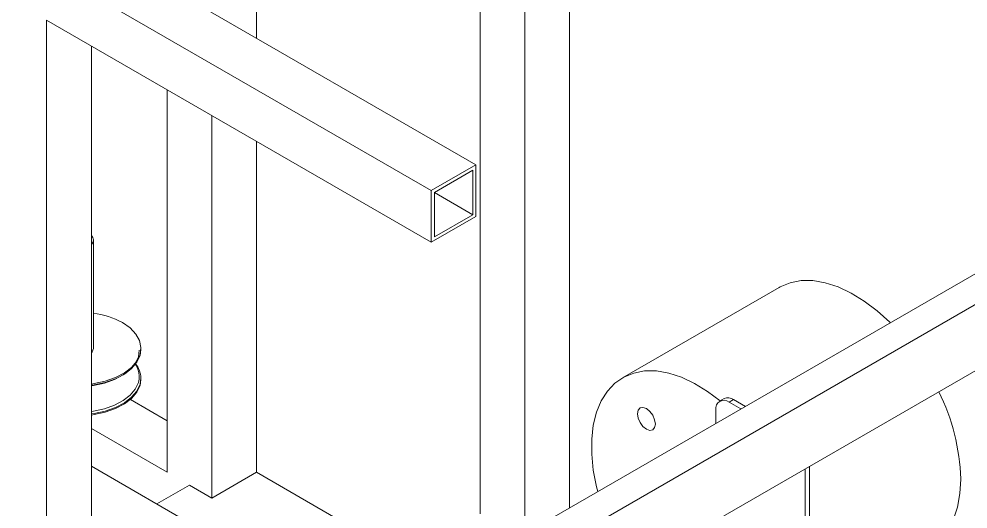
# Model space of a CAD drawing. Header units: millimetres. Extents: x -250 to 3947, y -1468 to 870.
# Drawn here: x 539.7 to 614.7, y 239.9 to 278.7 of the extents above; entities that cross this region are included whole.
import ezdxf

# ---------------------------------------------------------------- set-up
doc = ezdxf.new("R2010")
doc.units = ezdxf.units.MM

msp = doc.modelspace()

# ---------------------------------------------------------------- linework, layer by layer
at = {"color": 7, "linetype": 'Continuous', "lineweight": 15}
for p, q in [((572.3097, 265.0834), (490.9924, 312.0269)), ((579.711, 299.4391), (579.711, 238.5127)), ((583.2465, 297.9297), (583.2465, 240.0046)), ((576.1754, 297.3981), (576.1754, 239.5164)), ((558.4978, 287.193), (558.4978, 277.1389)), ((575.8452, 267.1244), (549.7897, 282.1659)), ((572.3097, 261.0007), (541.9041, 278.5535)), ((541.9041, 278.5535), (541.9041, 230.8237)), ((545.4396, 276.5124), (545.4396, 229.9001)), ((551.4267, 273.0562), (551.4267, 242.8102)), ((554.9622, 271.0152), (554.9622, 240.7692)), ((558.4978, 268.9741), (558.4978, 242.8102)), ((575.8452, 267.1244), (572.3097, 265.0834)), ((575.8452, 263.0417), (575.8452, 267.1244)), ((575.5977, 266.6958), (572.5572, 264.9405)), ((575.5977, 263.1846), (575.5977, 266.6958)), ((580.461, 238.3966), (629.9585, 266.9709)), ((583.7813, 237.8826), (633.2788, 266.4569)), ((572.3097, 265.0834), (572.3097, 261.0007)), ((572.5572, 264.9405), (572.5572, 261.4294)), ((575.5977, 263.1846), (572.5572, 264.9399)), ((572.3097, 261.0007), (575.8452, 263.0417)), ((572.5572, 261.4294), (575.5977, 263.1846)), ((588.0082, 235.086), (634.4935, 261.9215)), ((545.6056, 252.6077), (545.6056, 261.1814)), ((599.8134, 257.4311), (587.4391, 250.2875)), ((549.3556, 252.5195), (549.3556, 252.6077)), ((549.3556, 250.1581), (549.3556, 250.2463)), ((548.5267, 248.5664), (551.4267, 246.8922)), ((595.4621, 248.6384), (595.1085, 248.4343)), ((596.212, 248.5642), (595.8585, 248.3601)), ((595.8585, 248.3601), (596.7893, 247.8227)), ((596.212, 248.5642), (597.1428, 248.0268)), ((594.7978, 246.6731), (594.7978, 247.7476)), ((545.4396, 246.2665), (551.4267, 242.8102)), ((557.3704, 236.4085), (545.4396, 243.296)), ((601.8689, 219.5242), (601.8689, 243.0876)), ((602.2224, 243.2917), (602.2224, 219.5228)), ((554.9622, 240.7692), (558.4978, 242.8102)), ((558.4978, 242.8102), (569.1179, 236.6793)), ((553.1945, 241.7897), (550.6217, 240.3044)), ((553.1945, 241.7897), (554.9622, 240.7692))]:
    msp.add_line(p, q, dxfattribs=at)
at = {"color": 7, "linetype": 'Continuous', "lineweight": 15, "flags": 128}
for points in [[(608.5932, 254.637), (608.5522, 254.6775), (607.5566, 255.5794), (606.5337, 256.3532), (605.4991, 256.9873), (604.4683, 257.4721), (603.4571, 257.8001), (602.4808, 257.9664), (601.5542, 257.9685), (600.6913, 257.8064), (599.9052, 257.4825), (599.8134, 257.4311)], [(547.8912, 254.6487), (548.4964, 254.2256), (548.9519, 253.7439), (549.2414, 253.2213), (549.3542, 252.6764), (549.2864, 252.129), (549.0404, 251.599), (548.625, 251.1054), (548.0554, 250.6661), (547.352, 250.297), (546.5403, 250.0114), (545.6497, 249.8196), (545.4396, 249.7899)], [(545.4396, 252.2484), (545.5105, 252.3316), (545.6056, 252.6077)], [(549.2201, 252.4699), (549.2203, 252.4645), (549.1543, 251.9319), (548.9149, 251.416), (548.5107, 250.9356), (547.9563, 250.5081), (547.2718, 250.1489), (546.4818, 249.8709), (545.6151, 249.6843), (545.4396, 249.6592)], [(595.153, 248.46), (594.1593, 249.2097), (593.1247, 249.8438), (592.094, 250.3285), (591.0828, 250.6565), (590.1065, 250.8228), (589.1798, 250.8249), (588.3169, 250.6628), (587.5308, 250.3389), (586.8335, 249.8581), (586.2354, 249.2278), (585.7457, 248.4573), (585.3717, 247.5586), (585.1192, 246.5451), (584.992, 245.4322), (584.992, 244.2369), (585.1192, 242.9772), (585.3717, 241.6722), (585.4681, 241.2871)], [(549.2108, 250.1802), (549.1543, 249.9023), (548.9149, 249.3864), (548.5107, 248.906), (547.9563, 248.4785), (547.2718, 248.1193), (546.4818, 247.8413), (545.6151, 247.6547), (545.4396, 247.6296)], [(549.3556, 250.1581), (549.2864, 249.6794), (549.0404, 249.1494), (548.625, 248.6558), (548.0554, 248.2165), (547.352, 247.8474), (546.5403, 247.5618), (545.6497, 247.37), (545.4396, 247.3403)], [(590.0248, 246.6243), (589.971, 246.9679), (589.8177, 247.3213), (589.5883, 247.6307), (589.3177, 247.849), (589.0471, 247.9431), (588.8177, 247.8985), (588.6644, 247.7221), (588.6106, 247.4407), (588.6644, 247.0972), (588.8177, 246.7438), (589.0471, 246.4343), (589.3177, 246.216), (589.5883, 246.1219), (589.8177, 246.1665), (589.971, 246.3429), (590.0248, 246.6243)], [(611.7025, 236.8365), (611.9712, 237.0063), (612.6201, 237.5629), (613.1651, 238.2647), (613.5977, 239.1008), (613.9115, 240.0588), (614.1017, 241.124), (614.1655, 242.2802)]]:
    msp.add_lwpolyline(points, dxfattribs=at)
at = {"color": 8, "linetype": 'Continuous', "lineweight": 15, "flags": 128}
for points in [[(549.3556, 252.5195), (549.2864, 252.0408), (549.0404, 251.5108), (548.625, 251.0172), (548.0554, 250.5779), (547.352, 250.2088), (546.5403, 249.9231), (545.6497, 249.7314), (545.4396, 249.7017)], [(549.3556, 250.2463), (549.2864, 249.7677), (549.0404, 249.2376), (548.625, 248.744), (548.0554, 248.3047), (547.352, 247.9356), (546.5403, 247.65), (545.6497, 247.4582), (545.4396, 247.4285)]]:
    msp.add_lwpolyline(points, dxfattribs=at)
at = {"color": 7, "linetype": 'Continuous', "lineweight": 15}
for centre, radius, start, end in [((545.1126, 261.1814), 0.4859, 312.306542, 47.693458), ((544.7217, 248.8802), 6.5819, 61.213505, 82.281729), ((547.4177, 250.1996), 1.9385, 1.381735, 39.18447), ((597.6372, 241.8011), 16.5352, 1.660534, 26.525151), ((595.4444, 247.8525), 0.6551, 50.796056, 189.214696), ((595.7726, 247.9509), 0.7545, 54.382329, 114.307493)]:
    msp.add_arc(centre, radius, start, end, dxfattribs=at)
at = {"color": 8, "linetype": 'Continuous', "lineweight": 15}
msp.add_arc((547.4597, 250.3609), 1.7604, 354.108698, 35.487478, dxfattribs=at)

doc.saveas('drawing.dxf')
